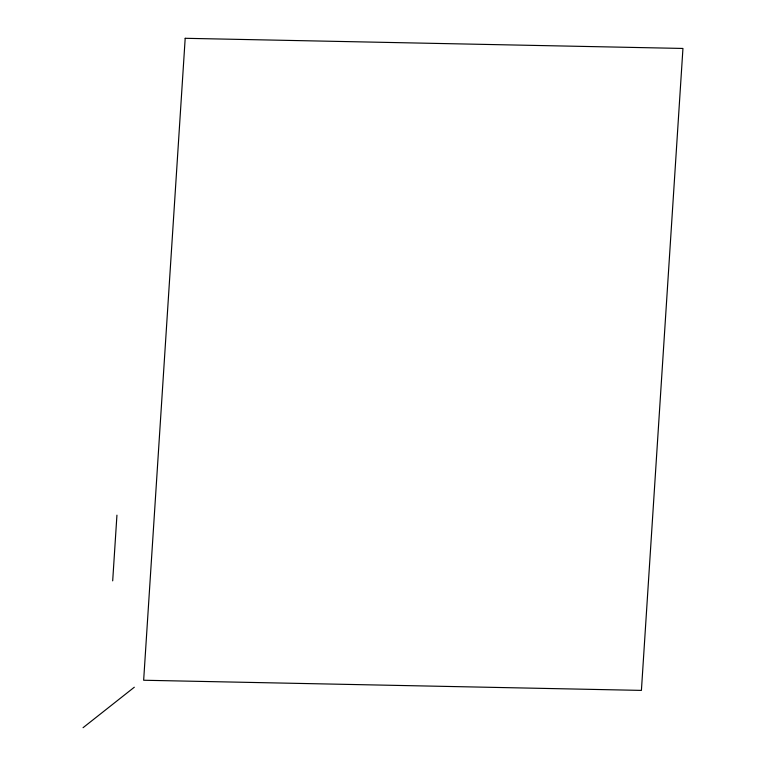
<?xml version="1.0" encoding="UTF-8"?>
<svg xmlns="http://www.w3.org/2000/svg" width="766" height="766" viewBox="0 0 766 766"><rect width="100%" height="100%" fill="white"/><g stroke="black" fill="none" stroke-linecap="round" stroke-linejoin="round"><path stroke-width="1.15" d="M112.688 580.858L116.939 515.154M83.054 727.7L134.309 687.226M185.19 38.3L143.654 680.246L641.41 690.396L682.946 48.45L185.19 38.3"/></g></svg>
